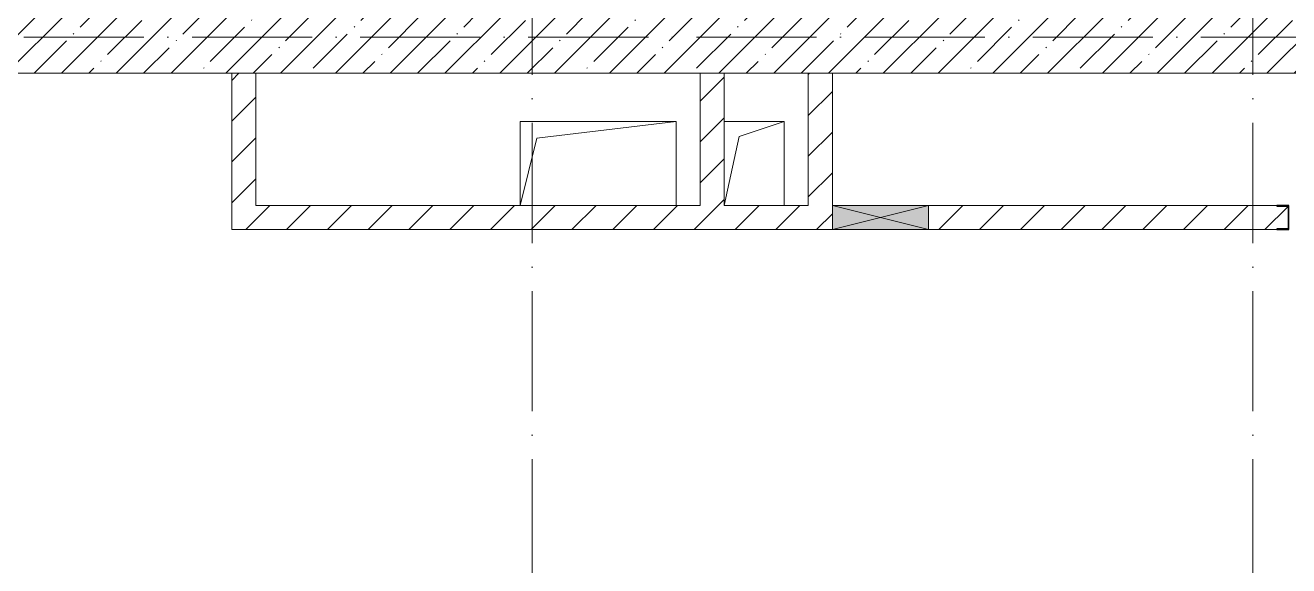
# Model space of a CAD drawing. Header units: millimetres. Extents: x -606178 to 312196, y -19338 to 632709.
# Drawn here: x -125775 to -120515, y 493575 to 495825 of the extents above; entities that cross this region are included whole.
import ezdxf

# ---------------------------------------------------------------- set-up
doc = ezdxf.new("R2010")
doc.units = ezdxf.units.MM
doc.linetypes.add('50_200_ШТРИХ_1Т_ш5_п1_п1_', pattern=[700, 500, -100, 0, -100])
for name, color, linetype, lineweight in [('A-DETL-GENF-OTLN', 7, 'Continuous', 9), ('A-FLOR-____-OTLN', 7, 'Continuous', 9), ('A-GENM-____-MCUT', 7, 'Continuous', 25), ('A-GENM-____-OTLN', 7, 'Continuous', 9), ('A-GENM-____-OTLN-1', 7, 'Continuous', 25), ('A-GLAZ-____-OTLN', 7, 'Continuous', 9), ('A-WALL-____-MCUT-1', 7, 'Continuous', 9), ('A-WALL-____-PATT-1', 7, 'Continuous', 9), ('A-WALL-FNSH-MCUT-1', 7, 'Continuous', 9), ('S-GRID-____-OTLN-1', 7, '50_200_ШТРИХ_1Т_ш5_п1_п1_', 9)]:
    doc.layers.add(name, color=color, linetype=linetype, lineweight=lineweight)
pattern_1 = [(45, (-140714.89, 451794.26), (-84.8528, 84.8528), [])]

# ---------------------------------------------------------------- blocks, each defined once
blk = doc.blocks.new('154_Фахверк_СКБ_Швеллер - Тип_100_3960-28318856-АР1_План отверстий 3 этажа в осях 1-64_А-ГГ')
at = {"layer": 'A-GENM-____-MCUT'}
for p, q in [((175, 50), (125, 50)), ((125, 50), (125, -50)), ((128, 47), (175, 47)), ((128, -47), (128, 47)), ((175, 47), (175, 50)), ((125, -50), (175, -50)), ((175, -47), (128, -47)), ((175, -50), (175, -47))]:
    blk.add_line(p, q, dxfattribs=at)
blk = doc.blocks.new('AR_Отверстие прямоугольное _в плите_ - AR_Отверстие прямоугольное _в плите_-30552566-АР1_План отверстий 3 этажа в осях 1-64_А-ГГ')
at = {"layer": 'A-GENM-____-OTLN'}
for p, q in [((325, 175), (-325, 175)), ((-325, 175), (-325, -175)), ((-255, 105), (325, 175)), ((325, -175), (325, 175)), ((-325, -175), (-255, 105))]:
    blk.add_line(p, q, dxfattribs=at)
blk = doc.blocks.new('AR_Отверстие прямоугольное _в плите_ - AR_Отверстие прямоугольное _в плите_-30459243-АР1_План отверстий 3 этажа в осях 1-64_А-ГГ')
at = {"layer": 'A-GENM-____-OTLN'}
for p, q in [((125, 175), (-125, 175)), ((-62.5, 112.5), (125, 175)), ((125, -175), (125, 175)), ((-125, -175), (-62.5, 112.5))]:
    blk.add_line(p, q, dxfattribs=at)
blk = doc.blocks.new('AR_Отверстие прямоугольное _в стене__БезПР - AR_Отверстие прямоугольное _в стене__БезПР-36899498-АР1_План отверстий 3 этажа в осях 1-64_А-ГГ')
at = {"layer": 'A-GLAZ-____-OTLN'}
blk.add_hatch(color=256, dxfattribs=at).paths.add_polyline_path([(200, -50), (200, 50), (-200, 50), (-200, -50)], flags=0)
at = {"layer": 'A-DETL-GENF-OTLN'}
for p, q in [((-200, -50), (-200, 50)), ((-200, 50), (200, 50)), ((200, 50), (-200, -50)), ((-200, 50), (200, -50)), ((200, 50), (-200, 50)), ((-200, 50), (-200, -50)), ((200, 50), (200, -50)), ((200, -50), (200, 50)), ((200, -50), (-200, -50)), ((-200, -50), (200, -50))]:
    blk.add_line(p, q, dxfattribs=at)
at = {"layer": 'A-GLAZ-____-OTLN'}
blk.add_line((200, 50), (-200, 50), dxfattribs=at)

msp = doc.modelspace()

# ---------------------------------------------------------------- hatches: boundary and pattern name
at = {"layer": 'A-WALL-____-PATT-1'}
h = msp.add_hatch(dxfattribs=at)
h.set_pattern_fill('FP_38', color=256, style=0, pattern_type=2)
h.set_pattern_definition([(45, (-140714.89, 451794.26), (-114.04925, 114.04925), []), (45, (-140600.84, 451794.26), (-114.04925, 114.04925), [201.612, -40.322, 3.353, -36.97])])
h.paths.add_polyline_path([(-117664.891, 495625.3011), (-117664.891, 495875.3011), (-126114.891, 495875.3011), (-126114.891, 495625.3011), (-119518.9964, 495625.3011)], flags=0)
h = msp.add_hatch(dxfattribs=at)
h.set_pattern_fill('FP_4', color=256, style=0, pattern_type=2)
h.set_pattern_definition(pattern_1)
h.paths.add_polyline_path([(-124914.891, 494975.3011), (-124814.891, 494975.3011), (-124814.891, 495625.3011), (-124914.891, 495625.3011), (-124914.891, 495529.8312)], flags=0)
h = msp.add_hatch(dxfattribs=at)
h.set_pattern_fill('FP_4', color=256, style=0, pattern_type=2)
h.set_pattern_definition(pattern_1)
h.paths.add_polyline_path([(-122864.891, 495075.3011), (-122864.891, 495625.3011), (-122964.891, 495625.3011), (-122964.891, 495075.3011)], flags=0)
h = msp.add_hatch(dxfattribs=at)
h.set_pattern_fill('FP_4', color=256, style=0, pattern_type=2)
h.set_pattern_definition(pattern_1)
h.paths.add_polyline_path([(-122414.891, 495075.3011), (-122414.891, 495625.3011), (-122514.891, 495625.3011), (-122514.891, 495075.3011)], flags=0)
h = msp.add_hatch(dxfattribs=at)
h.set_pattern_fill('FP_4', color=256, style=0, pattern_type=2)
h.set_pattern_definition(pattern_1)
h.paths.add_polyline_path([(-118564.891, 494975.3011), (-118564.891, 495075.3011), (-120514.891, 495075.3011), (-120514.891, 494975.3011), (-119518.9964, 494975.3011)], flags=0)
h.paths.add_polyline_path([(-120564.891, 494975.3011), (-120564.891, 494978.3011), (-120517.891, 494978.3011), (-120517.891, 495072.3011), (-120564.891, 495072.3011), (-120564.891, 495075.3011), (-122014.891, 495075.3011), (-122014.891, 494975.3011), (-121286.4607, 494975.3011)], flags=0)
h.paths.add_polyline_path([(-122414.891, 494975.3011), (-122414.891, 495075.3011), (-124814.891, 495075.3011), (-124814.891, 494975.3011), (-123053.925, 494975.3011)], flags=0)

# ---------------------------------------------------------------- linework, layer by layer
at = {"layer": 'A-FLOR-____-OTLN'}
for p, q in [((-123714.891, 495425.3011), (-123064.891, 495425.3011)), ((-123714.891, 495075.3011), (-123714.891, 495425.3011)), ((-123064.891, 495425.3011), (-123064.891, 495075.3011)), ((-122864.891, 495425.3011), (-122614.891, 495425.3011)), ((-122614.891, 495425.3011), (-122614.891, 495075.3011))]:
    msp.add_line(p, q, dxfattribs=at)
at = {"layer": 'A-WALL-____-MCUT-1'}
msp.add_line((-126164.891, 495625.3011), (-117664.891, 495625.3011), dxfattribs=at)
at = {"layer": 'A-WALL-FNSH-MCUT-1'}
for p, q in [((-124914.891, 495625.3011), (-124914.891, 494975.3011)), ((-124814.891, 495075.3011), (-124814.891, 495625.3011)), ((-122964.891, 495625.3011), (-122964.891, 495075.3011)), ((-122864.891, 495075.3011), (-122864.891, 495625.3011)), ((-122514.891, 495625.3011), (-122514.891, 495075.3011)), ((-122414.891, 495075.3011), (-122414.891, 495625.3011)), ((-122964.891, 495075.3011), (-124814.891, 495075.3011)), ((-122514.891, 495075.3011), (-122864.891, 495075.3011)), ((-120564.891, 495075.3011), (-122014.891, 495075.3011)), ((-124914.891, 494975.3011), (-122414.891, 494975.3011)), ((-122014.891, 494975.3011), (-120564.891, 494975.3011))]:
    msp.add_line(p, q, dxfattribs=at)
at = {"layer": 'S-GRID-____-OTLN-1'}
for p, q in [((-123664.891, 447311.6528), (-123664.891, 501675.2188)), ((-120664.891, 447311.6528), (-120664.891, 501675.2188)), ((-145383.6612, 495775.3011), (-114007.1518, 495775.3011))]:
    msp.add_line(p, q, dxfattribs=at)

# ---------------------------------------------------------------- block references
at = {"layer": 'A-GENM-____-OTLN'}
for name, p in [('AR_Отверстие прямоугольное _в плите_ - AR_Отверстие прямоугольное _в плите_-30552566-АР1_План отверстий 3 этажа в осях 1-64_А-ГГ', (-123389.891, 495250.3011)), ('AR_Отверстие прямоугольное _в плите_ - AR_Отверстие прямоугольное _в плите_-30459243-АР1_План отверстий 3 этажа в осях 1-64_А-ГГ', (-122739.891, 495250.3011))]:
    msp.add_blockref(name, p, dxfattribs=at)
at = {"layer": 'A-GENM-____-OTLN-1', "rotation": 180}
msp.add_blockref('154_Фахверк_СКБ_Швеллер - Тип_100_3960-28318856-АР1_План отверстий 3 этажа в осях 1-64_А-ГГ', (-120389.891, 495025.3011), dxfattribs=at)
at = {"layer": 'A-GLAZ-____-OTLN'}
msp.add_blockref('AR_Отверстие прямоугольное _в стене__БезПР - AR_Отверстие прямоугольное _в стене__БезПР-36899498-АР1_План отверстий 3 этажа в осях 1-64_А-ГГ', (-122214.891, 495025.3011), dxfattribs=at)

doc.saveas('drawing.dxf')
